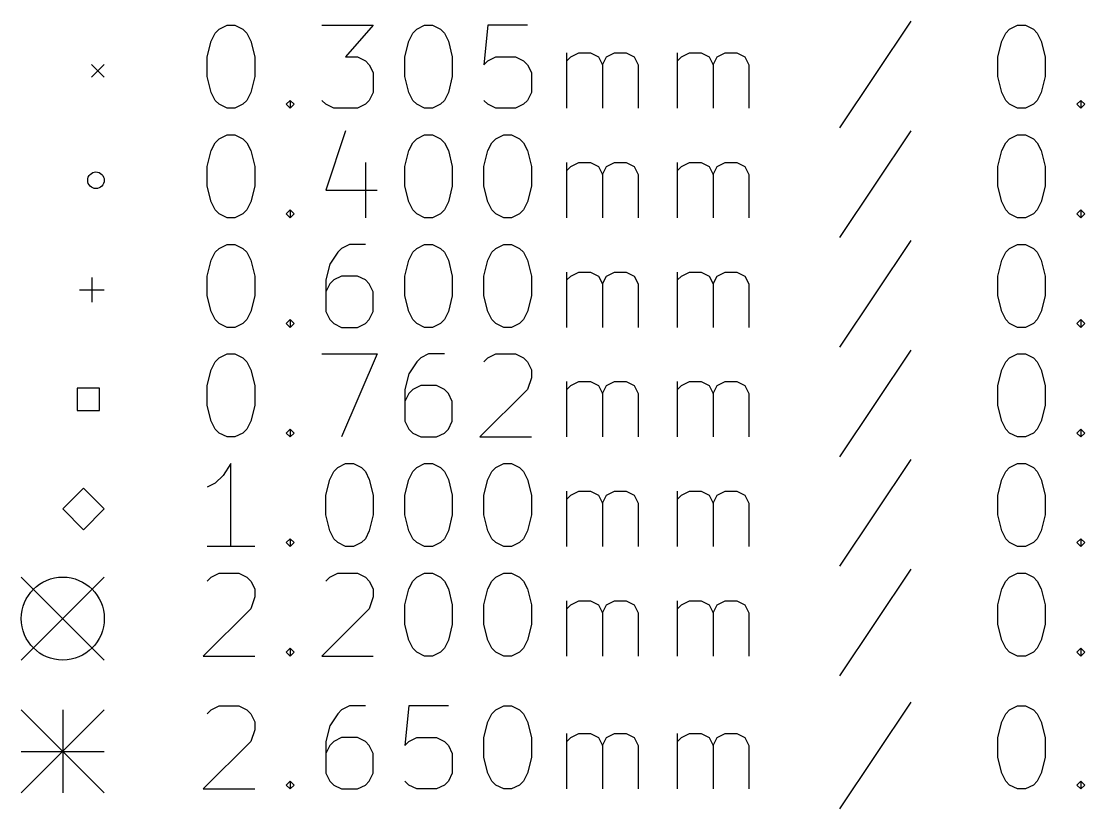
# Model space of a CAD drawing. Extents: x -24 to 350, y -155 to 35.
# Drawn here: x -23.68 to 1.95, y -133.83 to -114.86 of the extents above; entities that cross this region are included whole.
import ezdxf

# ---------------------------------------------------------------- set-up
doc = ezdxf.new("R2010")
doc.units = 0
doc.layers.add('BLACK', color=7, linetype='CONTINUOUS')

msp = doc.modelspace()

# ---------------------------------------------------------------- linework, layer by layer
at = {"layer": 'BLACK', "linetype": 'CONTINUOUS'}
for p, q in [((-19.0036, -115.143), (-18.9083, -115.047)), ((-18.9083, -115.047), (-18.7179, -114.952)), ((-18.7179, -114.952), (-18.5274, -114.952)), ((-18.5274, -114.952), (-18.3369, -115.047)), ((-18.3369, -115.047), (-18.2417, -115.143)), ((-16.4321, -114.952), (-15.194, -114.952)), ((-15.194, -114.952), (-15.8607, -115.714)), ((-14.2417, -115.143), (-14.1464, -115.047)), ((-14.1464, -115.047), (-13.956, -114.952)), ((-13.956, -114.952), (-13.7655, -114.952)), ((-13.7655, -114.952), (-13.575, -115.047)), ((-13.575, -115.047), (-13.4798, -115.143)), ((-12.4321, -114.952), (-12.5274, -115.905)), ((-11.4798, -114.952), (-12.4321, -114.952)), ((-2.24167, -114.857), (-3.95595, -117.428)), ((0.044047, -115.143), (0.139285, -115.047)), ((0.139285, -115.047), (0.329761, -114.952)), ((0.329761, -114.952), (0.520238, -114.952)), ((0.520238, -114.952), (0.710714, -115.047)), ((0.710714, -115.047), (0.805952, -115.143)), ((-19.0988, -115.333), (-19.0036, -115.143)), ((-18.2417, -115.143), (-18.1464, -115.333)), ((-14.3369, -115.333), (-14.2417, -115.143)), ((-13.4798, -115.143), (-13.3845, -115.333)), ((-0.05119, -115.333), (0.044047, -115.143)), ((0.805952, -115.143), (0.90119, -115.333)), ((-19.194, -115.714), (-19.0988, -115.333)), ((-18.1464, -115.333), (-18.0512, -115.714)), ((-14.4321, -115.714), (-14.3369, -115.333)), ((-13.3845, -115.333), (-13.2893, -115.714)), ((-0.146428, -115.714), (-0.05119, -115.333)), ((0.90119, -115.333), (0.996428, -115.714)), ((-19.194, -116.19), (-19.194, -115.714)), ((-18.0512, -115.714), (-18.0512, -116.19)), ((-15.8607, -115.714), (-15.575, -115.714)), ((-15.575, -115.714), (-15.3845, -115.809)), ((-15.3845, -115.809), (-15.2893, -115.905)), ((-14.4321, -116.19), (-14.4321, -115.714)), ((-13.2893, -115.714), (-13.2893, -116.19)), ((-12.5274, -115.905), (-12.4321, -115.809)), ((-12.4321, -115.809), (-12.2417, -115.714)), ((-12.2417, -115.714), (-11.7655, -115.714)), ((-11.7655, -115.714), (-11.575, -115.809)), ((-11.575, -115.809), (-11.4798, -115.905)), ((-10.5274, -116.952), (-10.5274, -115.619)), ((-10.5274, -115.809), (-10.4321, -115.714)), ((-10.4321, -115.714), (-10.2417, -115.619)), ((-10.2417, -115.619), (-9.95595, -115.619)), ((-9.95595, -115.619), (-9.76548, -115.714)), ((-9.76548, -115.714), (-9.67024, -115.905)), ((-9.67024, -115.905), (-9.575, -115.714)), ((-9.575, -115.714), (-9.38452, -115.619)), ((-9.38452, -115.619), (-9.09881, -115.619)), ((-9.09881, -115.619), (-8.90833, -115.714)), ((-8.90833, -115.714), (-8.81309, -115.905)), ((-7.86071, -116.952), (-7.86071, -115.619)), ((-7.86071, -115.809), (-7.76548, -115.714)), ((-7.76548, -115.714), (-7.575, -115.619)), ((-7.575, -115.619), (-7.28928, -115.619)), ((-7.28928, -115.619), (-7.09881, -115.714)), ((-7.09881, -115.714), (-7.00357, -115.905)), ((-7.00357, -115.905), (-6.90833, -115.714)), ((-6.90833, -115.714), (-6.71786, -115.619)), ((-6.71786, -115.619), (-6.43214, -115.619)), ((-6.43214, -115.619), (-6.24167, -115.714)), ((-6.24167, -115.714), (-6.14643, -115.905)), ((-0.146428, -116.19), (-0.146428, -115.714)), ((0.996428, -115.714), (0.996428, -116.19)), ((-21.9798, -115.895), (-21.675, -116.2)), ((-21.675, -115.895), (-21.9798, -116.2)), ((-15.2893, -115.905), (-15.194, -116.095)), ((-11.4798, -115.905), (-11.3845, -116.095)), ((-9.67024, -115.905), (-9.67024, -116.952)), ((-8.81309, -115.905), (-8.81309, -116.952)), ((-7.00357, -115.905), (-7.00357, -116.952)), ((-6.14643, -115.905), (-6.14643, -116.952)), ((-19.0988, -116.571), (-19.194, -116.19)), ((-18.0512, -116.19), (-18.1464, -116.571)), ((-15.194, -116.095), (-15.194, -116.571)), ((-14.3369, -116.571), (-14.4321, -116.19)), ((-13.2893, -116.19), (-13.3845, -116.571)), ((-11.3845, -116.095), (-11.3845, -116.571)), ((-0.05119, -116.571), (-0.146428, -116.19)), ((0.996428, -116.19), (0.90119, -116.571)), ((-19.0036, -116.762), (-19.0988, -116.571)), ((-18.1464, -116.571), (-18.2417, -116.762)), ((-15.194, -116.571), (-15.2893, -116.762)), ((-14.2417, -116.762), (-14.3369, -116.571)), ((-13.3845, -116.571), (-13.4798, -116.762)), ((-11.3845, -116.571), (-11.4798, -116.762)), ((0.044047, -116.762), (-0.05119, -116.571)), ((0.90119, -116.571), (0.805952, -116.762)), ((-18.9083, -116.857), (-19.0036, -116.762)), ((-18.2417, -116.762), (-18.3369, -116.857)), ((-17.2893, -116.857), (-17.194, -116.762)), ((-17.194, -116.762), (-17.0988, -116.857)), ((-17.194, -116.762), (-17.194, -116.952)), ((-16.3369, -116.857), (-16.4321, -116.762)), ((-15.2893, -116.762), (-15.3845, -116.857)), ((-14.1464, -116.857), (-14.2417, -116.762)), ((-13.4798, -116.762), (-13.575, -116.857)), ((-12.4321, -116.857), (-12.5274, -116.762)), ((-11.4798, -116.762), (-11.575, -116.857)), ((0.139285, -116.857), (0.044047, -116.762)), ((0.805952, -116.762), (0.710714, -116.857)), ((1.75833, -116.857), (1.85357, -116.762)), ((1.85357, -116.762), (1.94881, -116.857)), ((1.85357, -116.762), (1.85357, -116.952)), ((-18.7179, -116.952), (-18.9083, -116.857)), ((-18.5274, -116.952), (-18.7179, -116.952)), ((-18.3369, -116.857), (-18.5274, -116.952)), ((-17.194, -116.952), (-17.2893, -116.857)), ((-17.0988, -116.857), (-17.194, -116.952)), ((-16.1464, -116.952), (-16.3369, -116.857)), ((-15.575, -116.952), (-16.1464, -116.952)), ((-15.3845, -116.857), (-15.575, -116.952)), ((-13.956, -116.952), (-14.1464, -116.857)), ((-13.7655, -116.952), (-13.956, -116.952)), ((-13.575, -116.857), (-13.7655, -116.952)), ((-12.2417, -116.952), (-12.4321, -116.857)), ((-11.7655, -116.952), (-12.2417, -116.952)), ((-11.575, -116.857), (-11.7655, -116.952)), ((0.329761, -116.952), (0.139285, -116.857)), ((0.520238, -116.952), (0.329761, -116.952)), ((0.710714, -116.857), (0.520238, -116.952)), ((1.85357, -116.952), (1.75833, -116.857)), ((1.94881, -116.857), (1.85357, -116.952)), ((-18.9083, -117.688), (-18.7179, -117.592)), ((-18.7179, -117.592), (-18.5274, -117.592)), ((-18.5274, -117.592), (-18.3369, -117.688)), ((-15.8607, -117.497), (-16.3369, -118.926)), ((-14.1464, -117.688), (-13.956, -117.592)), ((-13.956, -117.592), (-13.7655, -117.592)), ((-13.7655, -117.592), (-13.575, -117.688)), ((-12.2417, -117.688), (-12.0512, -117.592)), ((-12.0512, -117.592), (-11.8607, -117.592)), ((-11.8607, -117.592), (-11.6702, -117.688)), ((-2.24167, -117.497), (-3.95595, -120.068)), ((0.139285, -117.688), (0.329761, -117.592)), ((0.329761, -117.592), (0.520238, -117.592)), ((0.520238, -117.592), (0.710714, -117.688)), ((-19.0988, -117.973), (-19.0036, -117.783)), ((-19.0036, -117.783), (-18.9083, -117.688)), ((-18.3369, -117.688), (-18.2417, -117.783)), ((-18.2417, -117.783), (-18.1464, -117.973)), ((-14.3369, -117.973), (-14.2417, -117.783)), ((-14.2417, -117.783), (-14.1464, -117.688)), ((-13.575, -117.688), (-13.4798, -117.783)), ((-13.4798, -117.783), (-13.3845, -117.973)), ((-12.4321, -117.973), (-12.3369, -117.783)), ((-12.3369, -117.783), (-12.2417, -117.688)), ((-11.6702, -117.688), (-11.575, -117.783)), ((-11.575, -117.783), (-11.4798, -117.973)), ((-0.05119, -117.973), (0.044047, -117.783)), ((0.044047, -117.783), (0.139285, -117.688)), ((0.710714, -117.688), (0.805952, -117.783)), ((0.805952, -117.783), (0.90119, -117.973)), ((-19.194, -118.354), (-19.0988, -117.973)), ((-18.1464, -117.973), (-18.0512, -118.354)), ((-14.4321, -118.354), (-14.3369, -117.973)), ((-13.3845, -117.973), (-13.2893, -118.354)), ((-12.5274, -118.354), (-12.4321, -117.973)), ((-11.4798, -117.973), (-11.3845, -118.354)), ((-0.146428, -118.354), (-0.05119, -117.973)), ((0.90119, -117.973), (0.996428, -118.354)), ((-19.194, -118.83), (-19.194, -118.354)), ((-18.0512, -118.354), (-18.0512, -118.83)), ((-15.3845, -118.259), (-15.3845, -119.592)), ((-14.4321, -118.83), (-14.4321, -118.354)), ((-13.2893, -118.354), (-13.2893, -118.83)), ((-12.5274, -118.83), (-12.5274, -118.354)), ((-11.3845, -118.354), (-11.3845, -118.83)), ((-10.5274, -119.592), (-10.5274, -118.259)), ((-10.5274, -118.449), (-10.4321, -118.354)), ((-10.4321, -118.354), (-10.2417, -118.259)), ((-10.2417, -118.259), (-9.95595, -118.259)), ((-9.95595, -118.259), (-9.76548, -118.354)), ((-9.76548, -118.354), (-9.67024, -118.545)), ((-9.67024, -118.545), (-9.575, -118.354)), ((-9.575, -118.354), (-9.38452, -118.259)), ((-9.38452, -118.259), (-9.09881, -118.259)), ((-9.09881, -118.259), (-8.90833, -118.354)), ((-8.90833, -118.354), (-8.81309, -118.545)), ((-7.86071, -119.592), (-7.86071, -118.259)), ((-7.86071, -118.449), (-7.76548, -118.354)), ((-7.76548, -118.354), (-7.575, -118.259)), ((-7.575, -118.259), (-7.28928, -118.259)), ((-7.28928, -118.259), (-7.09881, -118.354)), ((-7.09881, -118.354), (-7.00357, -118.545)), ((-7.00357, -118.545), (-6.90833, -118.354)), ((-6.90833, -118.354), (-6.71786, -118.259)), ((-6.71786, -118.259), (-6.43214, -118.259)), ((-6.43214, -118.259), (-6.24167, -118.354)), ((-6.24167, -118.354), (-6.14643, -118.545)), ((-0.146428, -118.83), (-0.146428, -118.354)), ((0.996428, -118.354), (0.996428, -118.83)), ((-9.67024, -118.545), (-9.67024, -119.592)), ((-8.81309, -118.545), (-8.81309, -119.592)), ((-7.00357, -118.545), (-7.00357, -119.592)), ((-6.14643, -118.545), (-6.14643, -119.592)), ((-19.0988, -119.211), (-19.194, -118.83)), ((-18.0512, -118.83), (-18.1464, -119.211)), ((-14.3369, -119.211), (-14.4321, -118.83)), ((-13.2893, -118.83), (-13.3845, -119.211)), ((-12.4321, -119.211), (-12.5274, -118.83)), ((-11.3845, -118.83), (-11.4798, -119.211)), ((-0.05119, -119.211), (-0.146428, -118.83)), ((0.996428, -118.83), (0.90119, -119.211)), ((-16.3369, -118.926), (-15.0988, -118.926)), ((-19.0036, -119.402), (-19.0988, -119.211)), ((-18.9083, -119.497), (-19.0036, -119.402)), ((-18.2417, -119.402), (-18.3369, -119.497)), ((-18.1464, -119.211), (-18.2417, -119.402)), ((-17.2893, -119.497), (-17.194, -119.402)), ((-17.194, -119.402), (-17.0988, -119.497)), ((-17.194, -119.402), (-17.194, -119.592)), ((-14.2417, -119.402), (-14.3369, -119.211)), ((-14.1464, -119.497), (-14.2417, -119.402)), ((-13.4798, -119.402), (-13.575, -119.497)), ((-13.3845, -119.211), (-13.4798, -119.402)), ((-12.3369, -119.402), (-12.4321, -119.211)), ((-12.2417, -119.497), (-12.3369, -119.402)), ((-11.575, -119.402), (-11.6702, -119.497)), ((-11.4798, -119.211), (-11.575, -119.402)), ((0.044047, -119.402), (-0.05119, -119.211)), ((0.139285, -119.497), (0.044047, -119.402)), ((0.805952, -119.402), (0.710714, -119.497)), ((0.90119, -119.211), (0.805952, -119.402)), ((1.75833, -119.497), (1.85357, -119.402)), ((1.85357, -119.402), (1.94881, -119.497)), ((1.85357, -119.402), (1.85357, -119.592)), ((-18.7179, -119.592), (-18.9083, -119.497)), ((-18.5274, -119.592), (-18.7179, -119.592)), ((-18.3369, -119.497), (-18.5274, -119.592)), ((-17.194, -119.592), (-17.2893, -119.497)), ((-17.0988, -119.497), (-17.194, -119.592)), ((-13.956, -119.592), (-14.1464, -119.497)), ((-13.7655, -119.592), (-13.956, -119.592)), ((-13.575, -119.497), (-13.7655, -119.592)), ((-12.0512, -119.592), (-12.2417, -119.497)), ((-11.8607, -119.592), (-12.0512, -119.592)), ((-11.6702, -119.497), (-11.8607, -119.592)), ((0.329761, -119.592), (0.139285, -119.497)), ((0.520238, -119.592), (0.329761, -119.592)), ((0.710714, -119.497), (0.520238, -119.592)), ((1.85357, -119.592), (1.75833, -119.497)), ((1.94881, -119.497), (1.85357, -119.592)), ((-2.24167, -120.137), (-3.95595, -122.708)), ((-19.0988, -120.613), (-19.0036, -120.423)), ((-19.0036, -120.423), (-18.9083, -120.328)), ((-18.9083, -120.328), (-18.7179, -120.232)), ((-18.7179, -120.232), (-18.5274, -120.232)), ((-18.5274, -120.232), (-18.3369, -120.328)), ((-18.3369, -120.328), (-18.2417, -120.423)), ((-18.2417, -120.423), (-18.1464, -120.613)), ((-16.0512, -120.423), (-16.2417, -120.708)), ((-15.956, -120.328), (-16.0512, -120.423)), ((-15.7655, -120.232), (-15.956, -120.328)), ((-15.3845, -120.232), (-15.7655, -120.232)), ((-14.3369, -120.613), (-14.2417, -120.423)), ((-14.2417, -120.423), (-14.1464, -120.328)), ((-14.1464, -120.328), (-13.956, -120.232)), ((-13.956, -120.232), (-13.7655, -120.232)), ((-13.7655, -120.232), (-13.575, -120.328)), ((-13.575, -120.328), (-13.4798, -120.423)), ((-13.4798, -120.423), (-13.3845, -120.613)), ((-12.4321, -120.613), (-12.3369, -120.423)), ((-12.3369, -120.423), (-12.2417, -120.328)), ((-12.2417, -120.328), (-12.0512, -120.232)), ((-12.0512, -120.232), (-11.8607, -120.232)), ((-11.8607, -120.232), (-11.6702, -120.328)), ((-11.6702, -120.328), (-11.575, -120.423)), ((-11.575, -120.423), (-11.4798, -120.613)), ((-0.05119, -120.613), (0.044047, -120.423)), ((0.044047, -120.423), (0.139285, -120.328)), ((0.139285, -120.328), (0.329761, -120.232)), ((0.329761, -120.232), (0.520238, -120.232)), ((0.520238, -120.232), (0.710714, -120.328)), ((0.710714, -120.328), (0.805952, -120.423)), ((0.805952, -120.423), (0.90119, -120.613)), ((-19.194, -120.994), (-19.0988, -120.613)), ((-18.1464, -120.613), (-18.0512, -120.994)), ((-14.4321, -120.994), (-14.3369, -120.613)), ((-13.3845, -120.613), (-13.2893, -120.994)), ((-12.5274, -120.994), (-12.4321, -120.613)), ((-11.4798, -120.613), (-11.3845, -120.994)), ((-0.146428, -120.994), (-0.05119, -120.613)), ((0.90119, -120.613), (0.996428, -120.994)), ((-16.2417, -120.708), (-16.3369, -121.089)), ((-10.5274, -122.232), (-10.5274, -120.899)), ((-10.4321, -120.994), (-10.2417, -120.899)), ((-10.2417, -120.899), (-9.95595, -120.899)), ((-9.95595, -120.899), (-9.76548, -120.994)), ((-9.575, -120.994), (-9.38452, -120.899)), ((-9.38452, -120.899), (-9.09881, -120.899)), ((-9.09881, -120.899), (-8.90833, -120.994)), ((-7.86071, -122.232), (-7.86071, -120.899)), ((-7.76548, -120.994), (-7.575, -120.899)), ((-7.575, -120.899), (-7.28928, -120.899)), ((-7.28928, -120.899), (-7.09881, -120.994)), ((-6.90833, -120.994), (-6.71786, -120.899)), ((-6.71786, -120.899), (-6.43214, -120.899)), ((-6.43214, -120.899), (-6.24167, -120.994)), ((-21.975, -121.027), (-21.975, -121.627)), ((-19.194, -121.47), (-19.194, -120.994)), ((-18.0512, -120.994), (-18.0512, -121.47)), ((-16.3369, -121.089), (-16.3369, -121.851)), ((-16.2417, -121.185), (-16.3369, -121.375)), ((-16.1464, -121.089), (-16.2417, -121.185)), ((-15.956, -120.994), (-16.1464, -121.089)), ((-15.575, -120.994), (-15.956, -120.994)), ((-15.3845, -121.089), (-15.575, -120.994)), ((-15.2893, -121.185), (-15.3845, -121.089)), ((-15.194, -121.375), (-15.2893, -121.185)), ((-14.4321, -121.47), (-14.4321, -120.994)), ((-13.2893, -120.994), (-13.2893, -121.47)), ((-12.5274, -121.47), (-12.5274, -120.994)), ((-11.3845, -120.994), (-11.3845, -121.47)), ((-10.5274, -121.089), (-10.4321, -120.994)), ((-9.76548, -120.994), (-9.67024, -121.185)), ((-9.67024, -121.185), (-9.575, -120.994)), ((-9.67024, -121.185), (-9.67024, -122.232)), ((-8.90833, -120.994), (-8.81309, -121.185)), ((-8.81309, -121.185), (-8.81309, -122.232)), ((-7.86071, -121.089), (-7.76548, -120.994)), ((-7.09881, -120.994), (-7.00357, -121.185)), ((-7.00357, -121.185), (-6.90833, -120.994)), ((-7.00357, -121.185), (-7.00357, -122.232)), ((-6.24167, -120.994), (-6.14643, -121.185)), ((-6.14643, -121.185), (-6.14643, -122.232)), ((-0.146428, -121.47), (-0.146428, -120.994)), ((0.996428, -120.994), (0.996428, -121.47)), ((-22.275, -121.328), (-21.675, -121.328)), ((-15.194, -121.851), (-15.194, -121.375)), ((-19.0988, -121.851), (-19.194, -121.47)), ((-18.0512, -121.47), (-18.1464, -121.851)), ((-14.3369, -121.851), (-14.4321, -121.47)), ((-13.2893, -121.47), (-13.3845, -121.851)), ((-12.4321, -121.851), (-12.5274, -121.47)), ((-11.3845, -121.47), (-11.4798, -121.851)), ((-0.05119, -121.851), (-0.146428, -121.47)), ((0.996428, -121.47), (0.90119, -121.851)), ((-19.0036, -122.042), (-19.0988, -121.851)), ((-18.1464, -121.851), (-18.2417, -122.042)), ((-16.3369, -121.851), (-16.2417, -122.042)), ((-15.2893, -122.042), (-15.194, -121.851)), ((-14.2417, -122.042), (-14.3369, -121.851)), ((-13.3845, -121.851), (-13.4798, -122.042)), ((-12.3369, -122.042), (-12.4321, -121.851)), ((-11.4798, -121.851), (-11.575, -122.042)), ((0.044047, -122.042), (-0.05119, -121.851)), ((0.90119, -121.851), (0.805952, -122.042)), ((-18.9083, -122.137), (-19.0036, -122.042)), ((-18.7179, -122.232), (-18.9083, -122.137)), ((-18.3369, -122.137), (-18.5274, -122.232)), ((-18.2417, -122.042), (-18.3369, -122.137)), ((-17.2893, -122.137), (-17.194, -122.042)), ((-17.194, -122.232), (-17.2893, -122.137)), ((-17.194, -122.042), (-17.0988, -122.137)), ((-17.194, -122.042), (-17.194, -122.232)), ((-17.0988, -122.137), (-17.194, -122.232)), ((-16.2417, -122.042), (-16.1464, -122.137)), ((-16.1464, -122.137), (-15.956, -122.232)), ((-15.575, -122.232), (-15.3845, -122.137)), ((-15.3845, -122.137), (-15.2893, -122.042)), ((-14.1464, -122.137), (-14.2417, -122.042)), ((-13.956, -122.232), (-14.1464, -122.137)), ((-13.575, -122.137), (-13.7655, -122.232)), ((-13.4798, -122.042), (-13.575, -122.137)), ((-12.2417, -122.137), (-12.3369, -122.042)), ((-12.0512, -122.232), (-12.2417, -122.137)), ((-11.6702, -122.137), (-11.8607, -122.232)), ((-11.575, -122.042), (-11.6702, -122.137)), ((0.139285, -122.137), (0.044047, -122.042)), ((0.329761, -122.232), (0.139285, -122.137)), ((0.710714, -122.137), (0.520238, -122.232)), ((0.805952, -122.042), (0.710714, -122.137)), ((1.75833, -122.137), (1.85357, -122.042)), ((1.85357, -122.232), (1.75833, -122.137)), ((1.85357, -122.042), (1.94881, -122.137)), ((1.85357, -122.042), (1.85357, -122.232)), ((1.94881, -122.137), (1.85357, -122.232)), ((-18.5274, -122.232), (-18.7179, -122.232)), ((-15.956, -122.232), (-15.575, -122.232)), ((-13.7655, -122.232), (-13.956, -122.232)), ((-11.8607, -122.232), (-12.0512, -122.232)), ((0.520238, -122.232), (0.329761, -122.232)), ((-19.0036, -123.063), (-18.9083, -122.968)), ((-18.9083, -122.968), (-18.7179, -122.872)), ((-18.7179, -122.872), (-18.5274, -122.872)), ((-18.5274, -122.872), (-18.3369, -122.968)), ((-18.3369, -122.968), (-18.2417, -123.063)), ((-16.4321, -122.872), (-15.0988, -122.872)), ((-15.0988, -122.872), (-15.956, -124.872)), ((-14.0512, -122.968), (-14.1464, -123.063)), ((-13.8607, -122.872), (-14.0512, -122.968)), ((-13.4798, -122.872), (-13.8607, -122.872)), ((-12.5274, -123.063), (-12.4321, -122.968)), ((-12.4321, -122.968), (-12.2417, -122.872)), ((-12.2417, -122.872), (-11.7655, -122.872)), ((-11.7655, -122.872), (-11.575, -122.968)), ((-11.575, -122.968), (-11.4798, -123.063)), ((-2.24167, -122.777), (-3.95595, -125.348)), ((0.044047, -123.063), (0.139285, -122.968)), ((0.139285, -122.968), (0.329761, -122.872)), ((0.329761, -122.872), (0.520238, -122.872)), ((0.520238, -122.872), (0.710714, -122.968)), ((0.710714, -122.968), (0.805952, -123.063)), ((-19.0988, -123.253), (-19.0036, -123.063)), ((-18.2417, -123.063), (-18.1464, -123.253)), ((-14.1464, -123.063), (-14.3369, -123.348)), ((-11.4798, -123.063), (-11.3845, -123.253)), ((-0.05119, -123.253), (0.044047, -123.063)), ((0.805952, -123.063), (0.90119, -123.253)), ((-19.194, -123.634), (-19.0988, -123.253)), ((-18.1464, -123.253), (-18.0512, -123.634)), ((-14.3369, -123.348), (-14.4321, -123.729)), ((-11.3845, -123.444), (-11.4798, -123.729)), ((-11.3845, -123.253), (-11.3845, -123.444)), ((-0.146428, -123.634), (-0.05119, -123.253)), ((0.90119, -123.253), (0.996428, -123.634)), ((-21.7866, -123.698), (-22.3254, -123.698)), ((-22.3254, -123.698), (-22.3254, -124.237)), ((-21.7866, -124.237), (-21.7866, -123.698)), ((-19.194, -124.11), (-19.194, -123.634)), ((-18.0512, -123.634), (-18.0512, -124.11)), ((-14.4321, -123.729), (-14.4321, -124.491)), ((-14.2417, -123.729), (-14.3369, -123.825)), ((-14.0512, -123.634), (-14.2417, -123.729)), ((-13.6702, -123.634), (-14.0512, -123.634)), ((-13.4798, -123.729), (-13.6702, -123.634)), ((-13.3845, -123.825), (-13.4798, -123.729)), ((-11.4798, -123.729), (-12.6226, -124.872)), ((-10.5274, -124.872), (-10.5274, -123.539)), ((-10.5274, -123.729), (-10.4321, -123.634)), ((-10.4321, -123.634), (-10.2417, -123.539)), ((-10.2417, -123.539), (-9.95595, -123.539)), ((-9.95595, -123.539), (-9.76548, -123.634)), ((-9.76548, -123.634), (-9.67024, -123.825)), ((-9.67024, -123.825), (-9.575, -123.634)), ((-9.575, -123.634), (-9.38452, -123.539)), ((-9.38452, -123.539), (-9.09881, -123.539)), ((-9.09881, -123.539), (-8.90833, -123.634)), ((-8.90833, -123.634), (-8.81309, -123.825)), ((-7.86071, -124.872), (-7.86071, -123.539)), ((-7.86071, -123.729), (-7.76548, -123.634)), ((-7.76548, -123.634), (-7.575, -123.539)), ((-7.575, -123.539), (-7.28928, -123.539)), ((-7.28928, -123.539), (-7.09881, -123.634)), ((-7.09881, -123.634), (-7.00357, -123.825)), ((-7.00357, -123.825), (-6.90833, -123.634)), ((-6.90833, -123.634), (-6.71786, -123.539)), ((-6.71786, -123.539), (-6.43214, -123.539)), ((-6.43214, -123.539), (-6.24167, -123.634)), ((-6.24167, -123.634), (-6.14643, -123.825)), ((-0.146428, -124.11), (-0.146428, -123.634)), ((0.996428, -123.634), (0.996428, -124.11)), ((-14.3369, -123.825), (-14.4321, -124.015)), ((-13.2893, -124.015), (-13.3845, -123.825)), ((-13.2893, -124.491), (-13.2893, -124.015)), ((-9.67024, -123.825), (-9.67024, -124.872)), ((-8.81309, -123.825), (-8.81309, -124.872)), ((-7.00357, -123.825), (-7.00357, -124.872)), ((-6.14643, -123.825), (-6.14643, -124.872)), ((-22.3254, -124.237), (-21.7866, -124.237)), ((-19.0988, -124.491), (-19.194, -124.11)), ((-18.0512, -124.11), (-18.1464, -124.491)), ((-0.05119, -124.491), (-0.146428, -124.11)), ((0.996428, -124.11), (0.90119, -124.491)), ((-19.0036, -124.682), (-19.0988, -124.491)), ((-18.1464, -124.491), (-18.2417, -124.682)), ((-14.4321, -124.491), (-14.3369, -124.682)), ((-13.3845, -124.682), (-13.2893, -124.491)), ((0.044047, -124.682), (-0.05119, -124.491)), ((0.90119, -124.491), (0.805952, -124.682)), ((-18.9083, -124.777), (-19.0036, -124.682)), ((-18.7179, -124.872), (-18.9083, -124.777)), ((-18.3369, -124.777), (-18.5274, -124.872)), ((-18.2417, -124.682), (-18.3369, -124.777)), ((-17.2893, -124.777), (-17.194, -124.682)), ((-17.194, -124.872), (-17.2893, -124.777)), ((-17.194, -124.682), (-17.0988, -124.777)), ((-17.194, -124.682), (-17.194, -124.872)), ((-17.0988, -124.777), (-17.194, -124.872)), ((-14.3369, -124.682), (-14.2417, -124.777)), ((-14.2417, -124.777), (-14.0512, -124.872)), ((-13.6702, -124.872), (-13.4798, -124.777)), ((-13.4798, -124.777), (-13.3845, -124.682)), ((0.139285, -124.777), (0.044047, -124.682)), ((0.329761, -124.872), (0.139285, -124.777)), ((0.710714, -124.777), (0.520238, -124.872)), ((0.805952, -124.682), (0.710714, -124.777)), ((1.75833, -124.777), (1.85357, -124.682)), ((1.85357, -124.872), (1.75833, -124.777)), ((1.85357, -124.682), (1.94881, -124.777)), ((1.85357, -124.682), (1.85357, -124.872)), ((1.94881, -124.777), (1.85357, -124.872)), ((-18.5274, -124.872), (-18.7179, -124.872)), ((-14.0512, -124.872), (-13.6702, -124.872)), ((-12.6226, -124.872), (-11.3845, -124.872)), ((0.520238, -124.872), (0.329761, -124.872)), ((-18.6226, -125.512), (-18.8131, -125.798)), ((-18.6226, -127.512), (-18.6226, -125.512)), ((-16.0512, -125.607), (-15.8607, -125.512)), ((-15.8607, -125.512), (-15.6702, -125.512)), ((-15.6702, -125.512), (-15.4798, -125.607)), ((-14.1464, -125.607), (-13.956, -125.512)), ((-13.956, -125.512), (-13.7655, -125.512)), ((-13.7655, -125.512), (-13.575, -125.607)), ((-12.2417, -125.607), (-12.0512, -125.512)), ((-12.0512, -125.512), (-11.8607, -125.512)), ((-11.8607, -125.512), (-11.6702, -125.607)), ((-2.24167, -125.417), (-3.95595, -127.988)), ((0.139285, -125.607), (0.329761, -125.512)), ((0.329761, -125.512), (0.520238, -125.512)), ((0.520238, -125.512), (0.710714, -125.607)), ((-18.8131, -125.798), (-19.0036, -125.988)), ((-16.2417, -125.893), (-16.1464, -125.703)), ((-16.1464, -125.703), (-16.0512, -125.607)), ((-15.4798, -125.607), (-15.3845, -125.703)), ((-15.3845, -125.703), (-15.2893, -125.893)), ((-14.3369, -125.893), (-14.2417, -125.703)), ((-14.2417, -125.703), (-14.1464, -125.607)), ((-13.575, -125.607), (-13.4798, -125.703)), ((-13.4798, -125.703), (-13.3845, -125.893)), ((-12.4321, -125.893), (-12.3369, -125.703)), ((-12.3369, -125.703), (-12.2417, -125.607)), ((-11.6702, -125.607), (-11.575, -125.703)), ((-11.575, -125.703), (-11.4798, -125.893)), ((-0.05119, -125.893), (0.044047, -125.703)), ((0.044047, -125.703), (0.139285, -125.607)), ((0.710714, -125.607), (0.805952, -125.703)), ((0.805952, -125.703), (0.90119, -125.893)), ((-19.0036, -125.988), (-19.194, -126.084)), ((-16.3369, -126.274), (-16.2417, -125.893)), ((-15.2893, -125.893), (-15.194, -126.274)), ((-14.4321, -126.274), (-14.3369, -125.893)), ((-13.3845, -125.893), (-13.2893, -126.274)), ((-12.5274, -126.274), (-12.4321, -125.893)), ((-11.4798, -125.893), (-11.3845, -126.274)), ((-0.146428, -126.274), (-0.05119, -125.893)), ((0.90119, -125.893), (0.996428, -126.274)), ((-22.175, -126.107), (-22.675, -126.607)), ((-21.675, -126.607), (-22.175, -126.107)), ((-16.3369, -126.75), (-16.3369, -126.274)), ((-15.194, -126.274), (-15.194, -126.75)), ((-14.4321, -126.75), (-14.4321, -126.274)), ((-13.2893, -126.274), (-13.2893, -126.75)), ((-12.5274, -126.75), (-12.5274, -126.274)), ((-11.3845, -126.274), (-11.3845, -126.75)), ((-10.5274, -127.512), (-10.5274, -126.179)), ((-10.5274, -126.369), (-10.4321, -126.274)), ((-10.4321, -126.274), (-10.2417, -126.179)), ((-10.2417, -126.179), (-9.95595, -126.179)), ((-9.95595, -126.179), (-9.76548, -126.274)), ((-9.76548, -126.274), (-9.67024, -126.465)), ((-9.67024, -126.465), (-9.575, -126.274)), ((-9.575, -126.274), (-9.38452, -126.179)), ((-9.38452, -126.179), (-9.09881, -126.179)), ((-9.09881, -126.179), (-8.90833, -126.274)), ((-8.90833, -126.274), (-8.81309, -126.465)), ((-7.86071, -127.512), (-7.86071, -126.179)), ((-7.86071, -126.369), (-7.76548, -126.274)), ((-7.76548, -126.274), (-7.575, -126.179)), ((-7.575, -126.179), (-7.28928, -126.179)), ((-7.28928, -126.179), (-7.09881, -126.274)), ((-7.09881, -126.274), (-7.00357, -126.465)), ((-7.00357, -126.465), (-6.90833, -126.274)), ((-6.90833, -126.274), (-6.71786, -126.179)), ((-6.71786, -126.179), (-6.43214, -126.179)), ((-6.43214, -126.179), (-6.24167, -126.274)), ((-6.24167, -126.274), (-6.14643, -126.465)), ((-0.146428, -126.75), (-0.146428, -126.274)), ((0.996428, -126.274), (0.996428, -126.75)), ((-9.67024, -126.465), (-9.67024, -127.512)), ((-8.81309, -126.465), (-8.81309, -127.512)), ((-7.00357, -126.465), (-7.00357, -127.512)), ((-6.14643, -126.465), (-6.14643, -127.512)), ((-22.675, -126.607), (-22.175, -127.107)), ((-22.175, -127.107), (-21.675, -126.607)), ((-16.2417, -127.131), (-16.3369, -126.75)), ((-15.194, -126.75), (-15.2893, -127.131)), ((-14.3369, -127.131), (-14.4321, -126.75)), ((-13.2893, -126.75), (-13.3845, -127.131)), ((-12.4321, -127.131), (-12.5274, -126.75)), ((-11.3845, -126.75), (-11.4798, -127.131)), ((-0.05119, -127.131), (-0.146428, -126.75)), ((0.996428, -126.75), (0.90119, -127.131)), ((-17.2893, -127.417), (-17.194, -127.322)), ((-17.194, -127.322), (-17.0988, -127.417)), ((-17.194, -127.322), (-17.194, -127.512)), ((-16.1464, -127.322), (-16.2417, -127.131)), ((-16.0512, -127.417), (-16.1464, -127.322)), ((-15.3845, -127.322), (-15.4798, -127.417)), ((-15.2893, -127.131), (-15.3845, -127.322)), ((-14.2417, -127.322), (-14.3369, -127.131)), ((-14.1464, -127.417), (-14.2417, -127.322)), ((-13.4798, -127.322), (-13.575, -127.417)), ((-13.3845, -127.131), (-13.4798, -127.322)), ((-12.3369, -127.322), (-12.4321, -127.131)), ((-12.2417, -127.417), (-12.3369, -127.322)), ((-11.575, -127.322), (-11.6702, -127.417)), ((-11.4798, -127.131), (-11.575, -127.322)), ((0.044047, -127.322), (-0.05119, -127.131)), ((0.139285, -127.417), (0.044047, -127.322)), ((0.805952, -127.322), (0.710714, -127.417)), ((0.90119, -127.131), (0.805952, -127.322)), ((1.75833, -127.417), (1.85357, -127.322)), ((1.85357, -127.322), (1.94881, -127.417)), ((1.85357, -127.322), (1.85357, -127.512)), ((-18.0512, -127.512), (-19.194, -127.512)), ((-17.194, -127.512), (-17.2893, -127.417)), ((-17.0988, -127.417), (-17.194, -127.512)), ((-15.8607, -127.512), (-16.0512, -127.417)), ((-15.6702, -127.512), (-15.8607, -127.512)), ((-15.4798, -127.417), (-15.6702, -127.512)), ((-13.956, -127.512), (-14.1464, -127.417)), ((-13.7655, -127.512), (-13.956, -127.512)), ((-13.575, -127.417), (-13.7655, -127.512)), ((-12.0512, -127.512), (-12.2417, -127.417)), ((-11.8607, -127.512), (-12.0512, -127.512)), ((-11.6702, -127.417), (-11.8607, -127.512)), ((0.329761, -127.512), (0.139285, -127.417)), ((0.520238, -127.512), (0.329761, -127.512)), ((0.710714, -127.417), (0.520238, -127.512)), ((1.85357, -127.512), (1.75833, -127.417)), ((1.94881, -127.417), (1.85357, -127.512)), ((-2.24167, -128.057), (-3.95595, -130.628)), ((-23.675, -128.248), (-21.675, -130.248)), ((-21.675, -128.248), (-23.675, -130.248)), ((-19.194, -128.343), (-19.0988, -128.248)), ((-19.0988, -128.248), (-18.9083, -128.152)), ((-18.9083, -128.152), (-18.4321, -128.152)), ((-18.4321, -128.152), (-18.2417, -128.248)), ((-18.2417, -128.248), (-18.1464, -128.343)), ((-18.1464, -128.343), (-18.0512, -128.533)), ((-16.3369, -128.343), (-16.2417, -128.248)), ((-16.2417, -128.248), (-16.0512, -128.152)), ((-16.0512, -128.152), (-15.575, -128.152)), ((-15.575, -128.152), (-15.3845, -128.248)), ((-15.3845, -128.248), (-15.2893, -128.343)), ((-15.2893, -128.343), (-15.194, -128.533)), ((-14.3369, -128.533), (-14.2417, -128.343)), ((-14.2417, -128.343), (-14.1464, -128.248)), ((-14.1464, -128.248), (-13.956, -128.152)), ((-13.956, -128.152), (-13.7655, -128.152)), ((-13.7655, -128.152), (-13.575, -128.248)), ((-13.575, -128.248), (-13.4798, -128.343)), ((-13.4798, -128.343), (-13.3845, -128.533)), ((-12.4321, -128.533), (-12.3369, -128.343)), ((-12.3369, -128.343), (-12.2417, -128.248)), ((-12.2417, -128.248), (-12.0512, -128.152)), ((-12.0512, -128.152), (-11.8607, -128.152)), ((-11.8607, -128.152), (-11.6702, -128.248)), ((-11.6702, -128.248), (-11.575, -128.343)), ((-11.575, -128.343), (-11.4798, -128.533)), ((-0.05119, -128.533), (0.044047, -128.343)), ((0.044047, -128.343), (0.139285, -128.248)), ((0.139285, -128.248), (0.329761, -128.152)), ((0.329761, -128.152), (0.520238, -128.152)), ((0.520238, -128.152), (0.710714, -128.248)), ((0.710714, -128.248), (0.805952, -128.343)), ((0.805952, -128.343), (0.90119, -128.533)), ((-18.0512, -128.533), (-18.0512, -128.724)), ((-15.194, -128.533), (-15.194, -128.724)), ((-14.4321, -128.914), (-14.3369, -128.533)), ((-13.3845, -128.533), (-13.2893, -128.914)), ((-12.5274, -128.914), (-12.4321, -128.533)), ((-11.4798, -128.533), (-11.3845, -128.914)), ((-0.146428, -128.914), (-0.05119, -128.533)), ((0.90119, -128.533), (0.996428, -128.914)), ((-18.0512, -128.724), (-18.1464, -129.009)), ((-15.194, -128.724), (-15.2893, -129.009)), ((-10.5274, -130.152), (-10.5274, -128.819)), ((-10.4321, -128.914), (-10.2417, -128.819)), ((-10.2417, -128.819), (-9.95595, -128.819)), ((-9.95595, -128.819), (-9.76548, -128.914)), ((-9.575, -128.914), (-9.38452, -128.819)), ((-9.38452, -128.819), (-9.09881, -128.819)), ((-9.09881, -128.819), (-8.90833, -128.914)), ((-7.86071, -130.152), (-7.86071, -128.819)), ((-7.76548, -128.914), (-7.575, -128.819)), ((-7.575, -128.819), (-7.28928, -128.819)), ((-7.28928, -128.819), (-7.09881, -128.914)), ((-6.90833, -128.914), (-6.71786, -128.819)), ((-6.71786, -128.819), (-6.43214, -128.819)), ((-6.43214, -128.819), (-6.24167, -128.914)), ((-18.1464, -129.009), (-19.2893, -130.152)), ((-15.2893, -129.009), (-16.4321, -130.152)), ((-14.4321, -129.39), (-14.4321, -128.914)), ((-13.2893, -128.914), (-13.2893, -129.39)), ((-12.5274, -129.39), (-12.5274, -128.914)), ((-11.3845, -128.914), (-11.3845, -129.39)), ((-10.5274, -129.009), (-10.4321, -128.914)), ((-9.76548, -128.914), (-9.67024, -129.105)), ((-9.67024, -129.105), (-9.575, -128.914)), ((-9.67024, -129.105), (-9.67024, -130.152)), ((-8.90833, -128.914), (-8.81309, -129.105)), ((-8.81309, -129.105), (-8.81309, -130.152)), ((-7.86071, -129.009), (-7.76548, -128.914)), ((-7.09881, -128.914), (-7.00357, -129.105)), ((-7.00357, -129.105), (-6.90833, -128.914)), ((-7.00357, -129.105), (-7.00357, -130.152)), ((-6.24167, -128.914), (-6.14643, -129.105)), ((-6.14643, -129.105), (-6.14643, -130.152)), ((-0.146428, -129.39), (-0.146428, -128.914)), ((0.996428, -128.914), (0.996428, -129.39)), ((-14.3369, -129.771), (-14.4321, -129.39)), ((-13.2893, -129.39), (-13.3845, -129.771)), ((-12.4321, -129.771), (-12.5274, -129.39)), ((-11.3845, -129.39), (-11.4798, -129.771)), ((-0.05119, -129.771), (-0.146428, -129.39)), ((0.996428, -129.39), (0.90119, -129.771)), ((-14.2417, -129.962), (-14.3369, -129.771)), ((-13.3845, -129.771), (-13.4798, -129.962)), ((-12.3369, -129.962), (-12.4321, -129.771)), ((-11.4798, -129.771), (-11.575, -129.962)), ((0.044047, -129.962), (-0.05119, -129.771)), ((0.90119, -129.771), (0.805952, -129.962)), ((-19.2893, -130.152), (-18.0512, -130.152)), ((-17.2893, -130.057), (-17.194, -129.962)), ((-17.194, -130.152), (-17.2893, -130.057)), ((-17.194, -129.962), (-17.0988, -130.057)), ((-17.194, -129.962), (-17.194, -130.152)), ((-17.0988, -130.057), (-17.194, -130.152)), ((-16.4321, -130.152), (-15.194, -130.152)), ((-14.1464, -130.057), (-14.2417, -129.962)), ((-13.956, -130.152), (-14.1464, -130.057)), ((-13.7655, -130.152), (-13.956, -130.152)), ((-13.575, -130.057), (-13.7655, -130.152)), ((-13.4798, -129.962), (-13.575, -130.057)), ((-12.2417, -130.057), (-12.3369, -129.962)), ((-12.0512, -130.152), (-12.2417, -130.057)), ((-11.8607, -130.152), (-12.0512, -130.152)), ((-11.6702, -130.057), (-11.8607, -130.152)), ((-11.575, -129.962), (-11.6702, -130.057)), ((0.139285, -130.057), (0.044047, -129.962)), ((0.329761, -130.152), (0.139285, -130.057)), ((0.520238, -130.152), (0.329761, -130.152)), ((0.710714, -130.057), (0.520238, -130.152)), ((0.805952, -129.962), (0.710714, -130.057)), ((1.75833, -130.057), (1.85357, -129.962)), ((1.85357, -130.152), (1.75833, -130.057)), ((1.85357, -129.962), (1.94881, -130.057)), ((1.85357, -129.962), (1.85357, -130.152)), ((1.94881, -130.057), (1.85357, -130.152)), ((-23.675, -131.447), (-21.675, -133.447)), ((-21.675, -131.447), (-23.675, -133.447)), ((-22.675, -131.447), (-22.675, -133.447)), ((-19.194, -131.543), (-19.0988, -131.447)), ((-19.0988, -131.447), (-18.9083, -131.352)), ((-18.9083, -131.352), (-18.4321, -131.352)), ((-18.4321, -131.352), (-18.2417, -131.447)), ((-18.2417, -131.447), (-18.1464, -131.543)), ((-15.956, -131.447), (-16.0512, -131.543)), ((-15.7655, -131.352), (-15.956, -131.447)), ((-15.3845, -131.352), (-15.7655, -131.352)), ((-14.3369, -131.352), (-14.4321, -132.305)), ((-13.3845, -131.352), (-14.3369, -131.352)), ((-12.3369, -131.543), (-12.2417, -131.447)), ((-12.2417, -131.447), (-12.0512, -131.352)), ((-12.0512, -131.352), (-11.8607, -131.352)), ((-11.8607, -131.352), (-11.6702, -131.447)), ((-11.6702, -131.447), (-11.575, -131.543)), ((-2.24167, -131.257), (-3.95595, -133.828)), ((0.044047, -131.543), (0.139285, -131.447)), ((0.139285, -131.447), (0.329761, -131.352)), ((0.329761, -131.352), (0.520238, -131.352)), ((0.520238, -131.352), (0.710714, -131.447)), ((0.710714, -131.447), (0.805952, -131.543)), ((-18.1464, -131.543), (-18.0512, -131.733)), ((-16.0512, -131.543), (-16.2417, -131.828)), ((-12.4321, -131.733), (-12.3369, -131.543)), ((-11.575, -131.543), (-11.4798, -131.733)), ((-0.05119, -131.733), (0.044047, -131.543)), ((0.805952, -131.543), (0.90119, -131.733)), ((-18.0512, -131.924), (-18.1464, -132.209)), ((-18.0512, -131.733), (-18.0512, -131.924)), ((-16.2417, -131.828), (-16.3369, -132.209)), ((-12.5274, -132.114), (-12.4321, -131.733)), ((-11.4798, -131.733), (-11.3845, -132.114)), ((-0.146428, -132.114), (-0.05119, -131.733)), ((0.90119, -131.733), (0.996428, -132.114)), ((-18.1464, -132.209), (-19.2893, -133.352)), ((-16.3369, -132.209), (-16.3369, -132.971)), ((-16.1464, -132.209), (-16.2417, -132.305)), ((-15.956, -132.114), (-16.1464, -132.209)), ((-15.575, -132.114), (-15.956, -132.114)), ((-15.3845, -132.209), (-15.575, -132.114)), ((-15.2893, -132.305), (-15.3845, -132.209)), ((-14.4321, -132.305), (-14.3369, -132.209)), ((-14.3369, -132.209), (-14.1464, -132.114)), ((-14.1464, -132.114), (-13.6702, -132.114)), ((-13.6702, -132.114), (-13.4798, -132.209)), ((-13.4798, -132.209), (-13.3845, -132.305)), ((-12.5274, -132.59), (-12.5274, -132.114)), ((-11.3845, -132.114), (-11.3845, -132.59)), ((-10.5274, -133.352), (-10.5274, -132.019)), ((-10.5274, -132.209), (-10.4321, -132.114)), ((-10.4321, -132.114), (-10.2417, -132.019)), ((-10.2417, -132.019), (-9.95595, -132.019)), ((-9.95595, -132.019), (-9.76548, -132.114)), ((-9.76548, -132.114), (-9.67024, -132.305)), ((-9.67024, -132.305), (-9.575, -132.114)), ((-9.575, -132.114), (-9.38452, -132.019)), ((-9.38452, -132.019), (-9.09881, -132.019)), ((-9.09881, -132.019), (-8.90833, -132.114)), ((-8.90833, -132.114), (-8.81309, -132.305)), ((-7.86071, -133.352), (-7.86071, -132.019)), ((-7.86071, -132.209), (-7.76548, -132.114)), ((-7.76548, -132.114), (-7.575, -132.019)), ((-7.575, -132.019), (-7.28928, -132.019)), ((-7.28928, -132.019), (-7.09881, -132.114)), ((-7.09881, -132.114), (-7.00357, -132.305)), ((-7.00357, -132.305), (-6.90833, -132.114)), ((-6.90833, -132.114), (-6.71786, -132.019)), ((-6.71786, -132.019), (-6.43214, -132.019)), ((-6.43214, -132.019), (-6.24167, -132.114)), ((-6.24167, -132.114), (-6.14643, -132.305)), ((-0.146428, -132.59), (-0.146428, -132.114)), ((0.996428, -132.114), (0.996428, -132.59)), ((-23.675, -132.447), (-21.675, -132.447)), ((-16.2417, -132.305), (-16.3369, -132.495)), ((-15.194, -132.495), (-15.2893, -132.305)), ((-13.3845, -132.305), (-13.2893, -132.495)), ((-9.67024, -132.305), (-9.67024, -133.352)), ((-8.81309, -132.305), (-8.81309, -133.352)), ((-7.00357, -132.305), (-7.00357, -133.352)), ((-6.14643, -132.305), (-6.14643, -133.352)), ((-15.194, -132.971), (-15.194, -132.495)), ((-13.2893, -132.495), (-13.2893, -132.971)), ((-12.4321, -132.971), (-12.5274, -132.59)), ((-11.3845, -132.59), (-11.4798, -132.971)), ((-0.05119, -132.971), (-0.146428, -132.59)), ((0.996428, -132.59), (0.90119, -132.971)), ((-16.3369, -132.971), (-16.2417, -133.162)), ((-15.2893, -133.162), (-15.194, -132.971)), ((-13.2893, -132.971), (-13.3845, -133.162)), ((-12.3369, -133.162), (-12.4321, -132.971)), ((-11.4798, -132.971), (-11.575, -133.162)), ((0.044047, -133.162), (-0.05119, -132.971)), ((0.90119, -132.971), (0.805952, -133.162)), ((-17.2893, -133.257), (-17.194, -133.162)), ((-17.194, -133.162), (-17.0988, -133.257)), ((-17.194, -133.162), (-17.194, -133.352)), ((-16.2417, -133.162), (-16.1464, -133.257)), ((-15.3845, -133.257), (-15.2893, -133.162)), ((-14.3369, -133.257), (-14.4321, -133.162)), ((-13.3845, -133.162), (-13.4798, -133.257)), ((-12.2417, -133.257), (-12.3369, -133.162)), ((-11.575, -133.162), (-11.6702, -133.257)), ((0.139285, -133.257), (0.044047, -133.162)), ((0.805952, -133.162), (0.710714, -133.257)), ((1.75833, -133.257), (1.85357, -133.162)), ((1.85357, -133.162), (1.94881, -133.257)), ((1.85357, -133.162), (1.85357, -133.352)), ((-19.2893, -133.352), (-18.0512, -133.352)), ((-17.194, -133.352), (-17.2893, -133.257)), ((-17.0988, -133.257), (-17.194, -133.352)), ((-16.1464, -133.257), (-15.956, -133.352)), ((-15.956, -133.352), (-15.575, -133.352)), ((-15.575, -133.352), (-15.3845, -133.257)), ((-14.1464, -133.352), (-14.3369, -133.257)), ((-13.6702, -133.352), (-14.1464, -133.352)), ((-13.4798, -133.257), (-13.6702, -133.352)), ((-12.0512, -133.352), (-12.2417, -133.257)), ((-11.8607, -133.352), (-12.0512, -133.352)), ((-11.6702, -133.257), (-11.8607, -133.352)), ((0.329761, -133.352), (0.139285, -133.257)), ((0.520238, -133.352), (0.329761, -133.352)), ((0.710714, -133.257), (0.520238, -133.352)), ((1.85357, -133.352), (1.75833, -133.257)), ((1.94881, -133.257), (1.85357, -133.352))]:
    msp.add_line(p, q, dxfattribs=at)
at = {"layer": 'BLACK'}
for centre, radius in [((-21.875, -118.688), 0.2), ((-22.675, -129.248), 1)]:
    msp.add_circle(centre, radius, dxfattribs=at)

doc.saveas('drawing.dxf')
